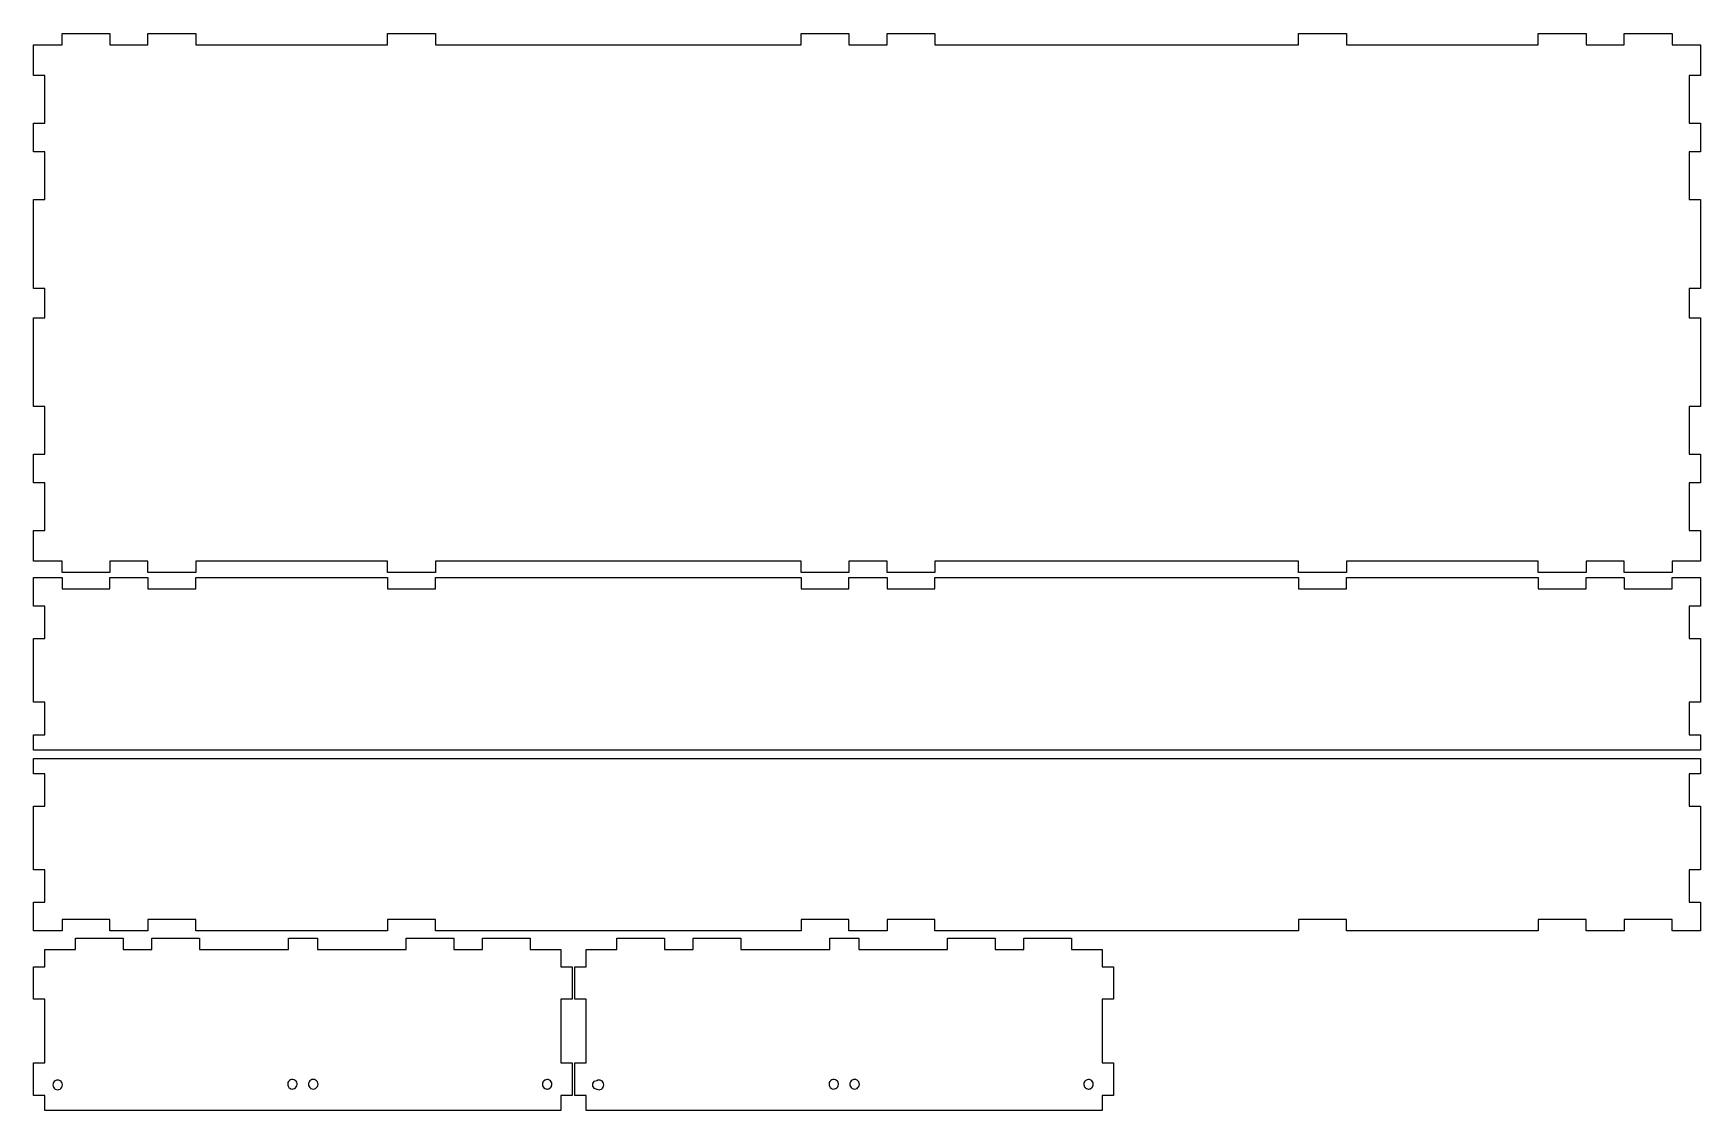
# Model space of a CAD drawing. Header units: feet. Extents: x 1440 to 2313, y 1724 to 2287.
import ezdxf

# ---------------------------------------------------------------- set-up
doc = ezdxf.new("R2010")
doc.units = ezdxf.units.FT
doc.header["$MEASUREMENT"] = 0
for name, color, linetype in [('Group#1', 7, 'Continuous'), ('Group#19', 7, 'Continuous'), ('Group#4', 7, 'Continuous')]:
    doc.layers.add(name, color=color, linetype=linetype)

msp = doc.modelspace()

# ---------------------------------------------------------------- linework, layer by layer
at = {"layer": 'Group#1'}
for p, q in [((1450.61, 1737.83, -0.02), (1450.53, 1737.18, -0.03)), ((1450.86, 1738.43, -0.02), (1450.61, 1737.83, -0.02)), ((1451.26, 1738.95, -0.01), (1450.86, 1738.43, -0.02)), ((1451.78, 1739.35, -0.01), (1451.26, 1738.95, -0.01)), ((1452.38, 1739.6, -0.01), (1451.78, 1739.35, -0.01)), ((1453.03, 1739.68, 0), (1452.38, 1739.6, -0.01)), ((1453.68, 1739.6, 0), (1453.03, 1739.68, 0)), ((1454.28, 1739.35, 0), (1453.68, 1739.6, 0)), ((1454.8, 1738.95, 0), (1454.28, 1739.35, 0)), ((1455.19, 1738.43, 0), (1454.8, 1738.95, 0)), ((1455.44, 1737.83, -0.01), (1455.19, 1738.43, 0)), ((1455.53, 1737.18, -0.01), (1455.44, 1737.83, -0.01)), ((1706.91, 1738.01, 0.29), (1706.84, 1737.69, 0.29)), ((1706.91, 1738.01, 0.29), (1706.85, 1737.41, 0.29)), ((1706.85, 1737.41, 0.29), (1706.96, 1736.77, 0.28)), ((1706.85, 1737.41, 0.29), (1706.87, 1737.05, 0.28)), ((1707.1, 1738.57, 0.29), (1706.91, 1738.01, 0.29)), ((1707.1, 1738.57, 0.29), (1706.98, 1738.33, 0.29)), ((1707.14, 1738.67, 0.29), (1707.1, 1738.57, 0.29)), ((1707.19, 1738.75, 0.29), (1707.14, 1738.67, 0.29)), ((1707.41, 1739.06, 0.3), (1707.27, 1738.91, 0.3)), ((1707.51, 1739.2, 0.3), (1707.41, 1739.06, 0.3)), ((1707.63, 1739.3, 0.3), (1707.51, 1739.2, 0.3)), ((1707.83, 1739.47, 0.3), (1707.71, 1739.39, 0.3)), ((1708.2, 1739.7, 0.3), (1707.83, 1739.47, 0.3)), ((1708.01, 1739.62, 0.3), (1707.83, 1739.47, 0.3)), ((1708.2, 1739.7, 0.3), (1708.01, 1739.62, 0.3)), ((1708.6, 1739.89, 0.31), (1708.2, 1739.7, 0.3)), ((1709.24, 1740, 0.31), (1708.6, 1739.89, 0.31)), ((1709.89, 1739.94, 0.31), (1709.24, 1740, 0.31)), ((1710.5, 1739.72, 0.31), (1709.89, 1739.94, 0.31)), ((1711.03, 1739.34, 0.31), (1710.5, 1739.72, 0.31)), ((1711.45, 1738.84, 0.31), (1711.03, 1739.34, 0.31)), ((1711.72, 1738.25, 0.31), (1711.45, 1738.84, 0.31)), ((1711.68, 1736.7, 0.3), (1711.8, 1737.29, 0.3)), ((1711.83, 1737.61, 0.3), (1711.72, 1738.25, 0.31)), ((1711.77, 1736.96, 0.3), (1711.8, 1737.29, 0.3)), ((1711.8, 1737.29, 0.3), (1711.83, 1737.61, 0.3)), ((1733.08, 1737.83, -0.02), (1733, 1737.18, -0.03)), ((1733.33, 1738.43, -0.02), (1733.08, 1737.83, -0.02)), ((1733.73, 1738.95, -0.01), (1733.33, 1738.43, -0.02)), ((1735.25, 1739.35, -0.01), (1733.73, 1738.95, -0.01)), ((1735.85, 1739.6, -0.01), (1735.25, 1739.35, -0.01)), ((1736.5, 1739.68, 0), (1735.85, 1739.6, -0.01)), ((1737.14, 1739.6, 0), (1736.5, 1739.68, 0)), ((1737.75, 1739.35, 0), (1737.14, 1739.6, 0)), ((1738.26, 1738.95, 0), (1737.75, 1739.35, 0)), ((1738.66, 1738.43, 0), (1738.26, 1738.95, 0)), ((1738.91, 1737.83, -0.01), (1738.66, 1738.43, 0)), ((1739, 1737.18, -0.01), (1738.91, 1737.83, -0.01)), ((1990.37, 1738.01, 0.29), (1990.31, 1737.69, 0.29)), ((1990.37, 1738.01, 0.29), (1990.32, 1737.41, 0.29)), ((1990.32, 1737.41, 0.29), (1990.43, 1736.77, 0.28)), ((1990.32, 1737.41, 0.29), (1990.34, 1737.05, 0.28)), ((1990.56, 1738.57, 0.29), (1990.37, 1738.01, 0.29)), ((1990.56, 1738.57, 0.29), (1990.44, 1738.33, 0.29)), ((1990.6, 1738.67, 0.29), (1990.56, 1738.57, 0.29)), ((1990.66, 1738.75, 0.29), (1990.6, 1738.67, 0.29)), ((1990.88, 1739.06, 0.3), (1990.74, 1738.91, 0.3)), ((1990.98, 1739.2, 0.3), (1990.88, 1739.06, 0.3)), ((1991.09, 1739.3, 0.3), (1990.98, 1739.2, 0.3)), ((1991.3, 1739.47, 0.3), (1991.18, 1739.39, 0.3)), ((1991.66, 1739.7, 0.3), (1991.3, 1739.47, 0.3)), ((1991.48, 1739.62, 0.3), (1991.3, 1739.47, 0.3)), ((1991.66, 1739.7, 0.3), (1991.48, 1739.62, 0.3)), ((1992.07, 1739.89, 0.31), (1991.66, 1739.7, 0.3)), ((1992.71, 1740, 0.31), (1992.07, 1739.89, 0.31)), ((1993.36, 1739.94, 0.31), (1992.71, 1740, 0.31)), ((1993.97, 1739.72, 0.31), (1993.36, 1739.94, 0.31)), ((1994.5, 1739.34, 0.31), (1993.97, 1739.72, 0.31)), ((1994.92, 1738.84, 0.31), (1994.5, 1739.34, 0.31)), ((1995.19, 1738.25, 0.31), (1994.92, 1738.84, 0.31)), ((1995.14, 1736.7, 0.3), (1995.27, 1737.29, 0.3)), ((1995.3, 1737.61, 0.3), (1995.19, 1738.25, 0.31)), ((1995.24, 1736.96, 0.3), (1995.27, 1737.29, 0.3)), ((1995.27, 1737.29, 0.3), (1995.3, 1737.61, 0.3)), ((1450.53, 1737.18, -0.03), (1450.61, 1736.54, -0.03)), ((1450.61, 1736.54, -0.03), (1450.86, 1735.93, -0.03)), ((1450.86, 1735.93, -0.03), (1451.26, 1735.42, -0.03)), ((1451.26, 1735.42, -0.03), (1451.78, 1735.02, -0.04)), ((1451.78, 1735.02, -0.04), (1452.38, 1734.77, -0.04)), ((1452.38, 1734.77, -0.04), (1453.03, 1734.68, -0.03)), ((1453.03, 1734.68, -0.03), (1453.68, 1734.77, -0.03)), ((1453.68, 1734.77, -0.03), (1454.28, 1735.02, -0.03)), ((1454.28, 1735.02, -0.03), (1454.8, 1735.42, -0.02)), ((1454.8, 1735.42, -0.02), (1455.19, 1735.93, -0.02)), ((1455.19, 1735.93, -0.02), (1455.44, 1736.54, -0.02)), ((1455.44, 1736.54, -0.02), (1455.53, 1737.18, -0.01)), ((1706.96, 1736.77, 0.28), (1707.24, 1736.18, 0.28)), ((1706.96, 1736.77, 0.28), (1707.07, 1736.43, 0.28)), ((1707.24, 1736.18, 0.28), (1707.65, 1735.68, 0.28)), ((1707.24, 1736.18, 0.28), (1707.42, 1735.88, 0.28)), ((1707.65, 1735.68, 0.28), (1708.18, 1735.31, 0.28)), ((1707.65, 1735.68, 0.28), (1707.9, 1735.44, 0.28)), ((1708.18, 1735.31, 0.28), (1708.79, 1735.08, 0.28)), ((1708.18, 1735.31, 0.28), (1708.48, 1735.15, 0.28)), ((1708.79, 1735.08, 0.28), (1709.47, 1735.03, 0.28)), ((1708.79, 1735.08, 0.28), (1709.12, 1735.01, 0.28)), ((1709.47, 1735.03, 0.28), (1710.16, 1735.17, 0.28)), ((1709.47, 1735.03, 0.28), (1709.77, 1735.04, 0.28)), ((1710.16, 1735.17, 0.28), (1710.67, 1735.41, 0.29)), ((1710.16, 1735.17, 0.28), (1710.39, 1735.24, 0.28)), ((1710.67, 1735.41, 0.29), (1710.78, 1735.5, 0.29)), ((1710.78, 1735.5, 0.29), (1710.93, 1735.59, 0.29)), ((1711.04, 1735.71, 0.29), (1711.17, 1735.82, 0.29)), ((1711.17, 1735.82, 0.29), (1711.29, 1735.99, 0.29)), ((1711.29, 1735.99, 0.29), (1711.37, 1736.07, 0.29)), ((1711.37, 1736.07, 0.29), (1711.41, 1736.16, 0.29)), ((1711.41, 1736.16, 0.29), (1711.64, 1736.61, 0.3)), ((1711.41, 1736.16, 0.29), (1711.55, 1736.35, 0.29)), ((1711.55, 1736.35, 0.29), (1711.64, 1736.61, 0.3)), ((1711.64, 1736.61, 0.3), (1711.67, 1736.65, 0.3)), ((1711.67, 1736.65, 0.3), (1711.68, 1736.7, 0.3)), ((1711.68, 1736.7, 0.3), (1711.77, 1736.96, 0.3)), ((1733, 1737.18, -0.03), (1733.08, 1736.54, -0.03)), ((1733.08, 1736.54, -0.03), (1733.33, 1735.93, -0.03)), ((1733.33, 1735.93, -0.03), (1733.73, 1735.42, -0.03)), ((1733.73, 1735.42, -0.03), (1735.25, 1735.02, -0.04)), ((1735.25, 1735.02, -0.04), (1735.85, 1734.77, -0.04)), ((1735.85, 1734.77, -0.04), (1736.5, 1734.68, -0.03)), ((1736.5, 1734.68, -0.03), (1737.14, 1734.77, -0.03)), ((1737.14, 1734.77, -0.03), (1737.75, 1735.02, -0.03)), ((1737.75, 1735.02, -0.03), (1738.26, 1735.42, -0.02)), ((1738.26, 1735.42, -0.02), (1738.66, 1735.93, -0.02)), ((1738.66, 1735.93, -0.02), (1738.91, 1736.54, -0.02)), ((1738.91, 1736.54, -0.02), (1739, 1737.18, -0.01)), ((1990.43, 1736.77, 0.28), (1990.7, 1736.18, 0.28)), ((1990.43, 1736.77, 0.28), (1990.54, 1736.43, 0.28)), ((1990.7, 1736.18, 0.28), (1991.12, 1735.68, 0.28)), ((1990.7, 1736.18, 0.28), (1990.89, 1735.88, 0.28)), ((1991.12, 1735.68, 0.28), (1991.65, 1735.31, 0.28)), ((1991.12, 1735.68, 0.28), (1991.37, 1735.44, 0.28)), ((1991.65, 1735.31, 0.28), (1992.26, 1735.08, 0.28)), ((1991.65, 1735.31, 0.28), (1991.95, 1735.15, 0.28)), ((1992.26, 1735.08, 0.28), (1992.94, 1735.03, 0.28)), ((1992.26, 1735.08, 0.28), (1992.58, 1735.01, 0.28)), ((1992.94, 1735.03, 0.28), (1993.62, 1735.17, 0.28)), ((1992.94, 1735.03, 0.28), (1993.23, 1735.04, 0.28)), ((1993.62, 1735.17, 0.28), (1994.14, 1735.41, 0.29)), ((1993.62, 1735.17, 0.28), (1993.85, 1735.24, 0.28)), ((1994.14, 1735.41, 0.29), (1994.25, 1735.5, 0.29)), ((1994.25, 1735.5, 0.29), (1994.4, 1735.59, 0.29)), ((1994.5, 1735.71, 0.29), (1994.64, 1735.82, 0.29)), ((1994.64, 1735.82, 0.29), (1994.76, 1735.99, 0.29)), ((1994.76, 1735.99, 0.29), (1994.84, 1736.07, 0.29)), ((1994.84, 1736.07, 0.29), (1994.88, 1736.16, 0.29)), ((1994.88, 1736.16, 0.29), (1995.11, 1736.61, 0.3)), ((1994.88, 1736.16, 0.29), (1995.02, 1736.35, 0.29)), ((1995.02, 1736.35, 0.29), (1995.11, 1736.61, 0.3)), ((1995.11, 1736.61, 0.3), (1995.13, 1736.65, 0.3)), ((1995.13, 1736.65, 0.3), (1995.14, 1736.7, 0.3)), ((1995.14, 1736.7, 0.3), (1995.24, 1736.96, 0.3))]:
    msp.add_line(p, q, dxfattribs=at)
for points in [[(1716.46, 1723.71, 0), (1446.3, 1723.71, 0), (1446.3, 1731.71, 0), (1440.3, 1731.71, 0), (1440.3, 1748.71, 0), (1446.3, 1748.71, 0), (1446.3, 1782.01, 0), (1440.3, 1782.01, 0), (1440.3, 1799.01, 0), (1446.3, 1799.01, 0), (1446.3, 1808.01, 0), (1462.3, 1808.01, 0), (1462.3, 1814.01, 0), (1487.3, 1814.01, 0), (1487.3, 1808.01, 0), (1502.3, 1808.01, 0), (1502.3, 1814.01, 0), (1527.3, 1814.01, 0), (1527.3, 1808.01, 0), (1573.88, 1808.01, 0), (1573.88, 1814.01, 0), (1589.08, 1814.01, 0), (1589.08, 1808.01, 0), (1635.46, 1808.01, 0), (1635.46, 1814.01, 0), (1660.46, 1814.01, 0), (1660.46, 1808.01, 0), (1675.46, 1808.01, 0), (1675.46, 1814.01, 0), (1700.46, 1814.01, 0), (1700.46, 1808.01, 0), (1716.46, 1808.01, 0), (1716.46, 1799.01, 0), (1722.46, 1799.01, 0), (1722.46, 1782.01, 0), (1716.46, 1782.01, 0), (1716.46, 1748.71, 0), (1722.46, 1748.71, 0), (1722.46, 1731.71, 0), (1716.46, 1731.71, 0), (1716.46, 1723.71, 0)], [(1999.93, 1723.71, 0), (1729.76, 1723.71, 0), (1729.76, 1731.71, 0), (1723.76, 1731.71, 0), (1723.76, 1748.71, 0), (1729.76, 1748.71, 0), (1729.76, 1782.01, 0), (1723.76, 1782.01, 0), (1723.76, 1799.01, 0), (1729.76, 1799.01, 0), (1729.76, 1808.01, 0), (1745.76, 1808.01, 0), (1745.76, 1814.01, 0), (1770.76, 1814.01, 0), (1770.76, 1808.01, 0), (1785.76, 1808.01, 0), (1785.76, 1814.01, 0), (1810.76, 1814.01, 0), (1810.76, 1808.01, 0), (1857.35, 1808.01, 0), (1857.35, 1814.01, 0), (1872.55, 1814.01, 0), (1872.55, 1808.01, 0), (1918.93, 1808.01, 0), (1918.93, 1814.01, 0), (1943.93, 1814.01, 0), (1943.93, 1808.01, 0), (1958.93, 1808.01, 0), (1958.93, 1814.01, 0), (1983.93, 1814.01, 0), (1983.93, 1808.01, 0), (1999.93, 1808.01, 0), (1999.93, 1799.01, 0), (2005.93, 1799.01, 0), (2005.93, 1782.01, 0), (1999.93, 1782.01, 0), (1999.93, 1748.71, 0), (2005.93, 1748.71, 0), (2005.93, 1731.71, 0), (1999.93, 1731.71, 0), (1999.93, 1723.71, 0)], [(1577.01, 1735.26, 0.28), (1577.55, 1735.61, 0.29), (1577.99, 1736.1, 0.29), (1578.29, 1736.67, 0.3), (1578.42, 1737.31, 0.3), (1578.39, 1737.96, 0.3), (1578.19, 1738.58, 0.31), (1577.84, 1739.12, 0.31), (1577.36, 1739.56, 0.31), (1576.78, 1739.86, 0.31), (1576.15, 1739.99, 0.31), (1575.5, 1739.96, 0.31), (1574.88, 1739.76, 0.3), (1574.33, 1739.41, 0.3), (1573.89, 1738.93, 0.3), (1573.6, 1738.35, 0.29), (1573.46, 1737.72, 0.29), (1573.49, 1737.07, 0.28), (1573.69, 1736.45, 0.28), (1574.04, 1735.9, 0.28), (1574.53, 1735.46, 0.28), (1575.1, 1735.17, 0.28), (1575.74, 1735.03, 0.28), (1576.39, 1735.06, 0.28), (1577.01, 1735.26, 0.28)], [(1585.07, 1739.28, 0.3), (1584.68, 1738.76, 0.29), (1584.43, 1738.16, 0.29), (1584.34, 1737.51, 0.29), (1584.43, 1736.87, 0.28), (1584.68, 1736.26, 0.28), (1585.07, 1735.74, 0.28), (1585.59, 1735.35, 0.28), (1586.19, 1735.1, 0.28), (1586.84, 1735.01, 0.28), (1587.49, 1735.1, 0.28), (1588.09, 1735.35, 0.28), (1588.61, 1735.74, 0.29), (1589.01, 1736.26, 0.29), (1589.26, 1736.87, 0.3), (1589.34, 1737.51, 0.3), (1589.26, 1738.16, 0.3), (1589.01, 1738.76, 0.31), (1588.61, 1739.28, 0.31), (1588.09, 1739.68, 0.31), (1587.49, 1739.93, 0.31), (1586.84, 1740.01, 0.31), (1586.19, 1739.93, 0.31), (1585.59, 1739.68, 0.3), (1585.07, 1739.28, 0.3)], [(1860.47, 1735.26, 0.28), (1861.02, 1735.61, 0.29), (1861.46, 1736.1, 0.29), (1861.75, 1736.67, 0.3), (1861.89, 1737.31, 0.3), (1861.86, 1737.96, 0.3), (1861.66, 1738.58, 0.31), (1861.31, 1739.12, 0.31), (1860.83, 1739.56, 0.31), (1860.25, 1739.86, 0.31), (1859.61, 1739.99, 0.31), (1858.96, 1739.96, 0.31), (1858.34, 1739.76, 0.3), (1857.8, 1739.41, 0.3), (1857.36, 1738.93, 0.3), (1857.06, 1738.35, 0.29), (1856.93, 1737.72, 0.29), (1856.96, 1737.07, 0.28), (1857.16, 1736.45, 0.28), (1857.51, 1735.9, 0.28), (1857.99, 1735.46, 0.28), (1858.57, 1735.17, 0.28), (1859.21, 1735.03, 0.28), (1859.85, 1735.06, 0.28), (1860.47, 1735.26, 0.28)], [(1868.54, 1739.28, 0.3), (1868.14, 1738.76, 0.29), (1867.89, 1738.16, 0.29), (1867.81, 1737.51, 0.29), (1867.89, 1736.87, 0.28), (1868.14, 1736.26, 0.28), (1868.54, 1735.74, 0.28), (1869.06, 1735.35, 0.28), (1869.66, 1735.1, 0.28), (1870.31, 1735.01, 0.28), (1870.96, 1735.1, 0.28), (1871.56, 1735.35, 0.28), (1872.08, 1735.74, 0.29), (1872.47, 1736.26, 0.29), (1872.72, 1736.87, 0.3), (1872.81, 1737.51, 0.3), (1872.72, 1738.16, 0.3), (1872.47, 1738.76, 0.31), (1872.08, 1739.28, 0.31), (1871.56, 1739.68, 0.31), (1870.96, 1739.93, 0.31), (1870.31, 1740.01, 0.31), (1869.66, 1739.93, 0.31), (1869.06, 1739.68, 0.3), (1868.54, 1739.28, 0.3)]]:
    msp.add_polyline3d(points, dxfattribs=at)
at = {"layer": 'Group#19'}
msp.add_polyline3d([(1650.8, 2281.38, 0), (1842.3, 2281.38, 0), (1842.3, 2287.38, 0), (1867.3, 2287.38, 0), (1867.3, 2281.38, 0), (1887.3, 2281.38, 0), (1887.3, 2287.38, 0), (1912.3, 2287.38, 0), (1912.3, 2281.38, 0), (2102.8, 2281.38, 0), (2102.8, 2287.38, 0), (2127.8, 2287.38, 0), (2127.8, 2281.38, 0), (2228.3, 2281.38, 0), (2228.3, 2287.38, 0), (2253.3, 2287.38, 0), (2253.3, 2281.38, 0), (2273.3, 2281.38, 0), (2273.3, 2287.38, 0), (2298.3, 2287.38, 0), (2298.3, 2281.38, 0), (2313.3, 2281.38, 0), (2313.3, 2265.38, 0), (2307.3, 2265.38, 0), (2307.3, 2240.38, 0), (2313.3, 2240.38, 0), (2313.3, 2225.38, 0), (2307.3, 2225.38, 0), (2307.3, 2200.38, 0), (2313.3, 2200.38, 0), (2313.3, 2153.8, 0), (2307.3, 2153.8, 0), (2307.3, 2138.6, 0), (2313.3, 2138.6, 0), (2313.3, 2092.21, 0), (2307.3, 2092.21, 0), (2307.3, 2067.21, 0), (2313.3, 2067.21, 0), (2313.3, 2052.21, 0), (2307.3, 2052.21, 0), (2307.3, 2027.21, 0), (2313.3, 2027.21, 0), (2313.3, 2011.21, 0), (2298.3, 2011.21, 0), (2298.3, 2005.21, 0), (2273.3, 2005.21, 0), (2273.3, 2011.21, 0), (2253.3, 2011.21, 0), (2253.3, 2005.21, 0), (2228.3, 2005.21, 0), (2228.3, 2011.21, 0), (2127.8, 2011.21, 0), (2127.8, 2005.21, 0), (2102.8, 2005.21, 0), (2102.8, 2011.21, 0), (1912.3, 2011.21, 0), (1912.3, 2005.21, 0), (1887.3, 2005.21, 0), (1887.3, 2011.21, 0), (1867.3, 2011.21, 0), (1867.3, 2005.21, 0), (1842.3, 2005.21, 0), (1842.3, 2011.21, 0), (1650.8, 2011.21, 0), (1650.8, 2005.21, 0), (1625.8, 2005.21, 0), (1625.8, 2011.21, 0), (1525.3, 2011.21, 0), (1525.3, 2005.21, 0), (1500.3, 2005.21, 0), (1500.3, 2011.21, 0), (1480.3, 2011.21, 0), (1480.3, 2005.21, 0), (1455.3, 2005.21, 0), (1455.3, 2011.21, 0), (1440.3, 2011.21, 0), (1440.3, 2027.21, 0), (1446.3, 2027.21, 0), (1446.3, 2052.21, 0), (1440.3, 2052.21, 0), (1440.3, 2067.21, 0), (1446.3, 2067.21, 0), (1446.3, 2092.21, 0), (1440.3, 2092.21, 0), (1440.3, 2138.6, 0), (1446.3, 2138.6, 0), (1446.3, 2153.8, 0), (1440.3, 2153.8, 0), (1440.3, 2200.38, 0), (1446.3, 2200.38, 0), (1446.3, 2225.38, 0), (1440.3, 2225.38, 0), (1440.3, 2240.38, 0), (1446.3, 2240.38, 0), (1446.3, 2265.38, 0), (1440.3, 2265.38, 0), (1440.3, 2281.38, 0), (1455.3, 2281.38, 0), (1455.3, 2287.38, 0), (1480.3, 2287.38, 0), (1480.3, 2281.38, 0), (1500.3, 2281.38, 0), (1500.3, 2287.38, 0), (1525.3, 2287.38, 0), (1525.3, 2281.38, 0), (1625.8, 2281.38, 0), (1625.8, 2287.38, 0), (1650.8, 2287.38, 0), (1650.8, 2281.38, 0)], dxfattribs=at)
msp.add_polyline3d([(1650.8, 2281.38, 0), (1842.3, 2281.38, 0), (1842.3, 2287.38, 0), (1867.3, 2287.38, 0), (1867.3, 2281.38, 0), (1887.3, 2281.38, 0), (1887.3, 2287.38, 0), (1912.3, 2287.38, 0), (1912.3, 2281.38, 0), (2102.8, 2281.38, 0), (2102.8, 2287.38, 0), (2127.8, 2287.38, 0), (2127.8, 2281.38, 0), (2228.3, 2281.38, 0), (2228.3, 2287.38, 0), (2253.3, 2287.38, 0), (2253.3, 2281.38, 0), (2273.3, 2281.38, 0), (2273.3, 2287.38, 0), (2298.3, 2287.38, 0), (2298.3, 2281.38, 0), (2313.3, 2281.38, 0), (2313.3, 2265.38, 0), (2307.3, 2265.38, 0), (2307.3, 2240.38, 0), (2313.3, 2240.38, 0), (2313.3, 2225.38, 0), (2307.3, 2225.38, 0), (2307.3, 2200.38, 0), (2313.3, 2200.38, 0), (2313.3, 2153.8, 0), (2307.3, 2153.8, 0), (2307.3, 2138.6, 0), (2313.3, 2138.6, 0), (2313.3, 2092.21, 0), (2307.3, 2092.21, 0), (2307.3, 2067.21, 0), (2313.3, 2067.21, 0), (2313.3, 2052.21, 0), (2307.3, 2052.21, 0), (2307.3, 2027.21, 0), (2313.3, 2027.21, 0), (2313.3, 2011.21, 0), (2298.3, 2011.21, 0), (2298.3, 2005.21, 0), (2273.3, 2005.21, 0), (2273.3, 2011.21, 0), (2253.3, 2011.21, 0), (2253.3, 2005.21, 0), (2228.3, 2005.21, 0), (2228.3, 2011.21, 0), (2127.8, 2011.21, 0), (2127.8, 2005.21, 0), (2102.8, 2005.21, 0), (2102.8, 2011.21, 0), (1912.3, 2011.21, 0), (1912.3, 2005.21, 0), (1887.3, 2005.21, 0), (1887.3, 2011.21, 0), (1867.3, 2011.21, 0), (1867.3, 2005.21, 0), (1842.3, 2005.21, 0), (1842.3, 2011.21, 0), (1650.8, 2011.21, 0), (1650.8, 2005.21, 0), (1625.8, 2005.21, 0), (1625.8, 2011.21, 0), (1525.3, 2011.21, 0), (1525.3, 2005.21, 0), (1500.3, 2005.21, 0), (1500.3, 2011.21, 0), (1480.3, 2011.21, 0), (1480.3, 2005.21, 0), (1455.3, 2005.21, 0), (1455.3, 2011.21, 0), (1440.3, 2011.21, 0), (1440.3, 2027.21, 0), (1446.3, 2027.21, 0), (1446.3, 2052.21, 0), (1440.3, 2052.21, 0), (1440.3, 2067.21, 0), (1446.3, 2067.21, 0), (1446.3, 2092.21, 0), (1440.3, 2092.21, 0), (1440.3, 2138.6, 0), (1446.3, 2138.6, 0), (1446.3, 2153.8, 0), (1440.3, 2153.8, 0), (1440.3, 2200.38, 0), (1446.3, 2200.38, 0), (1446.3, 2225.38, 0), (1440.3, 2225.38, 0), (1440.3, 2240.38, 0), (1446.3, 2240.38, 0), (1446.3, 2265.38, 0), (1440.3, 2265.38, 0), (1440.3, 2281.38, 0), (1455.3, 2281.38, 0), (1455.3, 2287.38, 0), (1480.3, 2287.38, 0), (1480.3, 2281.38, 0), (1500.3, 2281.38, 0), (1500.3, 2287.38, 0), (1525.3, 2287.38, 0), (1525.3, 2281.38, 0), (1625.8, 2281.38, 0), (1625.8, 2287.38, 0), (1650.8, 2287.38, 0), (1650.8, 2281.38, 0)], dxfattribs=at)
at = {"layer": 'Group#4'}
for points in [[(1650.8, 2002.71, 0), (1842.3, 2002.71, 0), (1842.3, 1996.71, 0), (1867.3, 1996.71, 0), (1867.3, 2002.71, 0), (1887.3, 2002.71, 0), (1887.3, 1996.71, 0), (1912.3, 1996.71, 0), (1912.3, 2002.71, 0), (2102.8, 2002.71, 0), (2102.8, 1996.71, 0), (2127.8, 1996.71, 0), (2127.8, 2002.71, 0), (2228.3, 2002.71, 0), (2228.3, 1996.71, 0), (2253.3, 1996.71, 0), (2253.3, 2002.71, 0), (2273.3, 2002.71, 0), (2273.3, 1996.71, 0), (2298.3, 1996.71, 0), (2298.3, 2002.71, 0), (2313.3, 2002.71, 0), (2313.3, 1987.71, 0), (2307.3, 1987.71, 0), (2307.3, 1970.71, 0), (2313.3, 1970.71, 0), (2313.3, 1937.41, 0), (2307.3, 1937.41, 0), (2307.3, 1920.41, 0), (2313.3, 1920.41, 0), (2313.3, 1912.41, 0), (1440.3, 1912.41, 0), (1440.3, 1920.41, 0), (1446.3, 1920.41, 0), (1446.3, 1937.41, 0), (1440.3, 1937.41, 0), (1440.3, 1970.71, 0), (1446.3, 1970.71, 0), (1446.3, 1987.71, 0), (1440.3, 1987.71, 0), (1440.3, 2002.71, 0), (1455.3, 2002.71, 0), (1455.3, 1996.71, 0), (1480.3, 1996.71, 0), (1480.3, 2002.71, 0), (1500.3, 2002.71, 0), (1500.3, 1996.71, 0), (1525.3, 1996.71, 0), (1525.3, 2002.71, 0), (1625.8, 2002.71, 0), (1625.8, 1996.71, 0), (1650.8, 1996.71, 0), (1650.8, 2002.71, 0)], [(2102.8, 1817.71, 0), (1912.3, 1817.71, 0), (1912.3, 1823.71, 0), (1887.3, 1823.71, 0), (1887.3, 1817.71, 0), (1867.3, 1817.71, 0), (1867.3, 1823.71, 0), (1842.3, 1823.71, 0), (1842.3, 1817.71, 0), (1650.8, 1817.71, 0), (1650.8, 1823.71, 0), (1625.8, 1823.71, 0), (1625.8, 1817.71, 0), (1525.3, 1817.71, 0), (1525.3, 1823.71, 0), (1500.3, 1823.71, 0), (1500.3, 1817.71, 0), (1480.3, 1817.71, 0), (1480.3, 1823.71, 0), (1455.3, 1823.71, 0), (1455.3, 1817.71, 0), (1440.3, 1817.71, 0), (1440.3, 1832.71, 0), (1446.3, 1832.71, 0), (1446.3, 1849.71, 0), (1440.3, 1849.71, 0), (1440.3, 1883.01, 0), (1446.3, 1883.01, 0), (1446.3, 1900.01, 0), (1440.3, 1900.01, 0), (1440.3, 1908.01, 0), (2313.3, 1908.01, 0), (2313.3, 1900.01, 0), (2307.3, 1900.01, 0), (2307.3, 1883.01, 0), (2313.3, 1883.01, 0), (2313.3, 1849.71, 0), (2307.3, 1849.71, 0), (2307.3, 1832.71, 0), (2313.3, 1832.71, 0), (2313.3, 1817.71, 0), (2298.3, 1817.71, 0), (2298.3, 1823.71, 0), (2273.3, 1823.71, 0), (2273.3, 1817.71, 0), (2253.3, 1817.71, 0), (2253.3, 1823.71, 0), (2228.3, 1823.71, 0), (2228.3, 1817.71, 0), (2127.8, 1817.71, 0), (2127.8, 1823.71, 0), (2102.8, 1823.71, 0), (2102.8, 1817.71, 0)]]:
    msp.add_polyline3d(points, dxfattribs=at)

doc.saveas('drawing.dxf')
